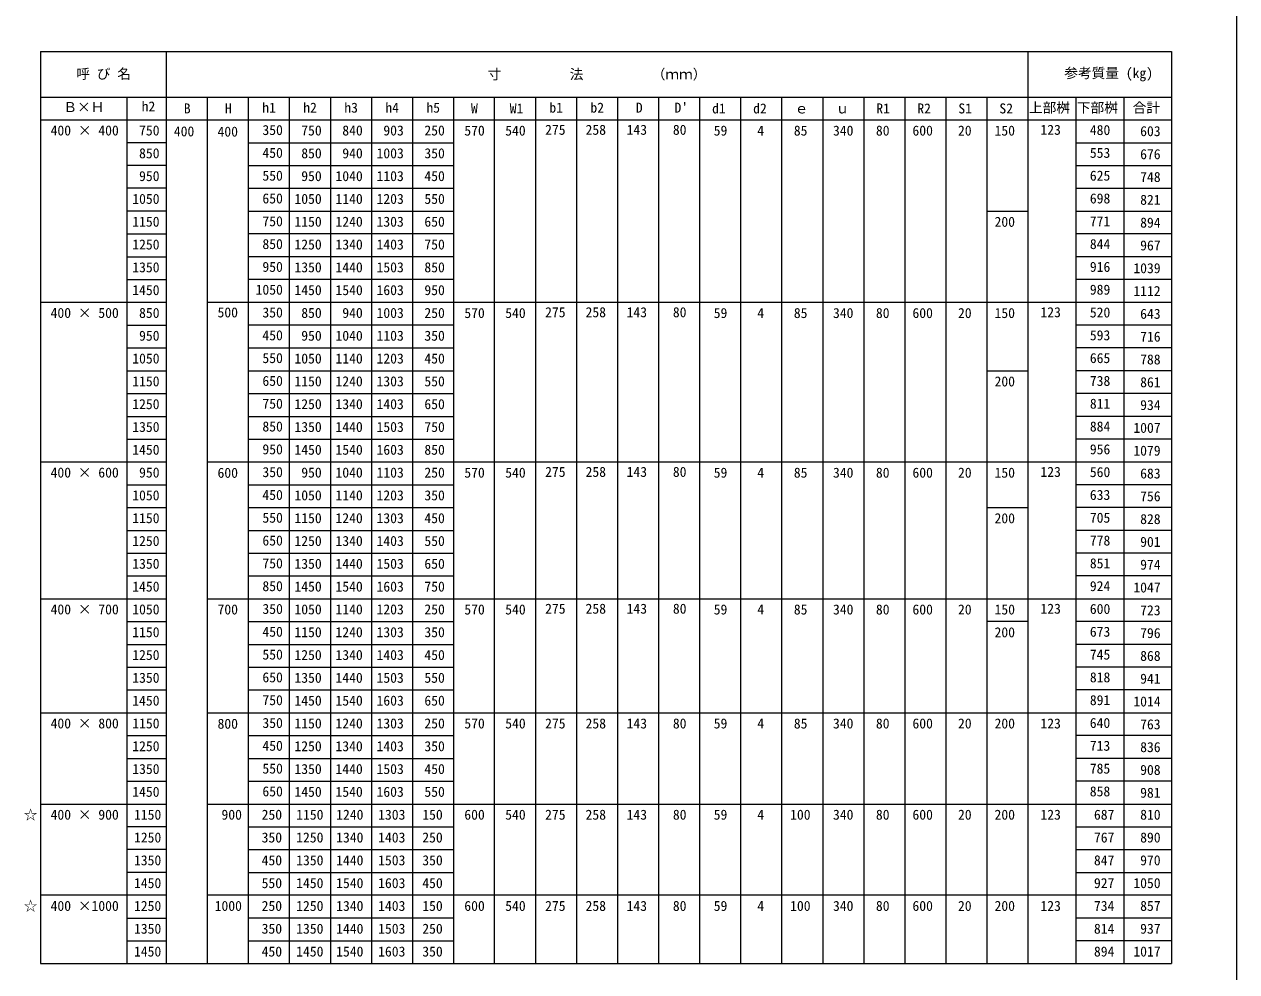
# Model space of a CAD drawing. Units: millimetres, scale not verified. Extents: x 289 to 42849, y -1182 to 27464.
# Drawn here: x 31466 to 37209, y 2666 to 7153 of the extents above; entities that cross this region are included whole.
import ezdxf
from ezdxf.enums import TextEntityAlignment as Align

# ---------------------------------------------------------------- set-up
doc = ezdxf.new("R2010")
doc.units = ezdxf.units.MM
doc.header["$LTSCALE"] = 40
for name, color, linetype, lineweight in [('0_2', 7, 'Continuous', 20), ('寸法引出', 7, 'Continuous', 9), ('枠', 5, 'Continuous', 5)]:
    doc.layers.add(name, color=color, linetype=linetype, lineweight=lineweight)
doc.styles.add('ＭＳ ゴシック', font='')
doc.styles.get('ＭＳ ゴシック').set_extended_font_data('MS Gothic')

msp = doc.modelspace()

# ---------------------------------------------------------------- linework, layer by layer
at = {"layer": '0_2'}
for p, q in [((31543.6, 7024.2), (36900.6, 7024.2)), ((31543.6, 7024.2), (31543.6, 2704.2)), ((32138.6, 7024.2), (32138.6, 2704.2)), ((36220.2, 7024.2), (36220.2, 2704.2)), ((36900.6, 7024.2), (36900.6, 2704.2)), ((31543.6, 6808.2), (36900.6, 6808.2)), ((31953.6, 2704.2), (31953.6, 6808.2)), ((32333, 6808.2), (32333, 2704.2)), ((32527.4, 6808.2), (32527.4, 2704.2)), ((32721.8, 6808.2), (32721.8, 2704.2)), ((32916.2, 6808.2), (32916.2, 2704.2)), ((33110.6, 6808.2), (33110.6, 2704.2)), ((33304.93, 6808.2), (33304.93, 2704.2)), ((33499.26, 6808.2), (33499.26, 2704.2)), ((33692.43, 6808.2), (33692.43, 2704.2)), ((33887.48, 6808.2), (33887.48, 2704.2)), ((34081.88, 6808.2), (34081.88, 2704.2)), ((34276.28, 6808.2), (34276.28, 2704.2)), ((34470.68, 6808.2), (34470.68, 2704.2)), ((34665.08, 6808.2), (34665.08, 2704.2)), ((34859.47, 6808.2), (34859.47, 2704.2)), ((35053.81, 6808.2), (35053.81, 2704.2)), ((35248.21, 6808.2), (35248.21, 2704.2)), ((35442.61, 6808.2), (35442.61, 2704.2)), ((35637.01, 6808.2), (35637.01, 2704.2)), ((35831.41, 6808.2), (35831.41, 3892.2)), ((36025.8, 6808.2), (36025.8, 3892.2)), ((36447, 6808.2), (36447, 2704.2)), ((36673.8, 6808.2), (36673.8, 2704.2)), ((31543.6, 6700.2), (36900.6, 6700.2)), ((32138.6, 6592.2), (31953.6, 6592.2)), ((32527.4, 6592.2), (33499.26, 6592.2)), ((36447, 6592.2), (36900.6, 6592.2)), ((32138.6, 6484.2), (31953.6, 6484.2)), ((32527.4, 6484.2), (33499.26, 6484.2)), ((36447, 6484.2), (36900.6, 6484.2)), ((32138.6, 6376.2), (31953.6, 6376.2)), ((32527.4, 6376.2), (33499.26, 6376.2)), ((36447, 6376.2), (36900.6, 6376.2)), ((32138.6, 6268.2), (31953.6, 6268.2)), ((32527.4, 6268.2), (33499.26, 6268.2)), ((36025.8, 6268.2), (36220.2, 6268.2)), ((36447, 6268.2), (36900.6, 6268.2)), ((31953.6, 6160.2), (32138.6, 6160.2)), ((33499.26, 6160.2), (32527.4, 6160.2)), ((36900.6, 6160.2), (36447, 6160.2)), ((31953.6, 6052.2), (32138.6, 6052.2)), ((33499.26, 6052.2), (32527.4, 6052.2)), ((36900.6, 6052.2), (36447, 6052.2)), ((31953.6, 5944.2), (32138.6, 5944.2)), ((33499.26, 5944.2), (32527.4, 5944.2)), ((36900.6, 5944.2), (36447, 5944.2)), ((31543.6, 5836.2), (32138.6, 5836.2)), ((32333, 5836.2), (36900.6, 5836.2)), ((31953.6, 5728.2), (32138.6, 5728.2)), ((33499.26, 5728.2), (32527.4, 5728.2)), ((36900.6, 5728.2), (36447, 5728.2)), ((31953.6, 5620.2), (32138.6, 5620.2)), ((32527.4, 5620.2), (33499.26, 5620.2)), ((36900.6, 5620.2), (36447, 5620.2)), ((31953.6, 5512.2), (32138.6, 5512.2)), ((32527.4, 5512.2), (33499.26, 5512.2)), ((36025.8, 5512.2), (36220.2, 5512.2)), ((36900.6, 5512.2), (36447, 5512.2)), ((31953.6, 5404.2), (32138.6, 5404.2)), ((32527.4, 5404.2), (33499.26, 5404.2)), ((36900.6, 5404.2), (36447, 5404.2)), ((31953.6, 5296.2), (32138.6, 5296.2)), ((32527.4, 5296.2), (33499.26, 5296.2)), ((36900.6, 5296.2), (36447, 5296.2)), ((31953.6, 5188.2), (32138.6, 5188.2)), ((32527.4, 5188.2), (33499.26, 5188.2)), ((36900.6, 5188.2), (36447, 5188.2)), ((31543.6, 5080.2), (32138.6, 5080.2)), ((32333, 5080.2), (36900.6, 5080.2)), ((31953.6, 4972.2), (32138.6, 4972.2)), ((32527.4, 4972.2), (33499.26, 4972.2)), ((36900.6, 4972.2), (36447, 4972.2)), ((31953.6, 4864.2), (32138.6, 4864.2)), ((32527.4, 4864.2), (33499.26, 4864.2)), ((36025.8, 4864.2), (36220.2, 4864.2)), ((36900.6, 4864.2), (36447, 4864.2)), ((31953.6, 4756.2), (32138.6, 4756.2)), ((32527.4, 4756.2), (33499.26, 4756.2)), ((36900.6, 4756.2), (36447, 4756.2)), ((31953.6, 4648.2), (32138.6, 4648.2)), ((32527.4, 4648.2), (33499.26, 4648.2)), ((36900.6, 4648.2), (36447, 4648.2)), ((31953.6, 4540.2), (32138.6, 4540.2)), ((32527.4, 4540.2), (33499.26, 4540.2)), ((36900.6, 4540.2), (36447, 4540.2)), ((31543.6, 4432.2), (32138.6, 4432.2)), ((32333, 4432.2), (36900.6, 4432.2)), ((31953.6, 4324.2), (32138.6, 4324.2)), ((32527.4, 4324.2), (33499.26, 4324.2)), ((36220.2, 4324.2), (36025.8, 4324.2)), ((36900.6, 4324.2), (36447, 4324.2)), ((31953.6, 4216.2), (32138.6, 4216.2)), ((32527.4, 4216.2), (33499.26, 4216.2)), ((36900.6, 4216.2), (36447, 4216.2)), ((31953.6, 4108.2), (32138.6, 4108.2)), ((32527.4, 4108.2), (33499.26, 4108.2)), ((36900.6, 4108.2), (36447, 4108.2)), ((31953.6, 4000.2), (32138.6, 4000.2)), ((32527.4, 4000.2), (33499.26, 4000.2)), ((36900.6, 4000.2), (36447, 4000.2)), ((31543.6, 3892.2), (32138.6, 3892.2)), ((32333, 3892.2), (36900.6, 3892.2)), ((35831.4, 3892.2), (35831.4, 2704.2)), ((36025.8, 3892.2), (36025.8, 2704.2)), ((31953.6, 3784.2), (32138.6, 3784.2)), ((32527.4, 3784.2), (33499.26, 3784.2)), ((36900.6, 3784.2), (36447, 3784.2)), ((31953.6, 3676.2), (32138.6, 3676.2)), ((32527.4, 3676.2), (33499.26, 3676.2)), ((36900.6, 3676.2), (36447, 3676.2)), ((31953.6, 3568.2), (32138.6, 3568.2)), ((32527.4, 3568.2), (33499.26, 3568.2)), ((36900.6, 3568.2), (36447, 3568.2)), ((31543.6, 3460.2), (32138.6, 3460.2)), ((32333, 3460.2), (36900.6, 3460.2)), ((32138.6, 3352.2), (31953.6, 3352.2)), ((32527.4, 3352.2), (33499.26, 3352.2)), ((36447, 3352.2), (36900.6, 3352.2)), ((32138.6, 3244.2), (31953.6, 3244.2)), ((32527.4, 3244.2), (33499.26, 3244.2)), ((36447, 3244.2), (36900.6, 3244.2)), ((32138.6, 3136.2), (31953.6, 3136.2)), ((32527.4, 3136.2), (33499.26, 3136.2)), ((36447, 3136.2), (36900.6, 3136.2)), ((32138.6, 3028.2), (31543.6, 3028.2)), ((36900.6, 3028.2), (32333, 3028.2)), ((31953.6, 2920.2), (32138.6, 2920.2)), ((33499.26, 2920.2), (32527.4, 2920.2)), ((36900.6, 2920.2), (36447, 2920.2)), ((31953.6, 2812.2), (32138.6, 2812.2)), ((32527.4, 2812.2), (33499.26, 2812.2)), ((36900.6, 2812.2), (36447, 2812.2)), ((31543.6, 2704.2), (36900.6, 2704.2))]:
    msp.add_line(p, q, dxfattribs=at)
at = {"layer": '枠', "lineweight": 20}
msp.add_line((37209.33, 1054.55), (37209.33, 7947.41), dxfattribs=at)

# ---------------------------------------------------------------- texts
at = {"layer": '0_2', "style": 'ＭＳ ゴシック'}
for s, p in [('呼 び 名', (31712.83, 6880.33)), ('参考質量 (kg)', (36392.5, 6883.96)), ('h2', (32022.39, 6725.98)), ('B', (32222.08, 6716.4)), ('H', (32416.48, 6716.4)), ('h1', (32593.43, 6720.14)), ('h2', (32787.83, 6720.14)), ('h3', (32982.24, 6720.14)), ('h4', (33176.63, 6720.14)), ('h5', (33370.96, 6720.14)), ('W', (33582.16, 6716.4)), ('W1', (33765.71, 6716.4)), ('b1', (33953.52, 6720.14)), ('b2', (34147.92, 6720.14)), ('D', (34363.15, 6720.14)), ("D'", (34546.14, 6720.14)), ('d1', (34724.35, 6716.4)), ('d2', (34918.75, 6716.4)), ('R1', (35501.89, 6716.4)), ('R2', (35696.29, 6716.4)), ('S1', (35890.68, 6716.4)), ('S2', (36085.08, 6716.4)), ('上部桝', (36225.27, 6720.14)), ('下部桝', (36452.07, 6720.14)), ('合計', (36716.37, 6720.14)), ('ｅ', (35115.31, 6716.4)), ('ｕ', (35309.71, 6716.4)), ('400 × 400', (31591.1, 6612.14)), (' 750', (31977.89, 6612.14)), ('400', (32174.88, 6607.92)), ('400', (32381.78, 6606.86)), (' 350', (32562.07, 6614.23)), (' 750', (32746.09, 6612.14)), (' 840', (32940.49, 6612.14)), (' 903', (33134.88, 6612.14)), (' 250', (33329.22, 6612.14)), ('570', (33550.68, 6611.6)), ('540', (33744.43, 6611.6)), ('275', (33933.46, 6615.34)), ('258', (34124.92, 6615.34)), ('143', (34319.32, 6615.34)), ('80', (34538.43, 6615.34)), ('59', (34731.96, 6611.6)), ('4', (34938.31, 6611.6)), ('85', (35111.37, 6611.6)), ('340', (35296.84, 6611.6)), ('80', (35500.17, 6611.6)), ('600', (35673.29, 6611.6)), ('20', (35888.97, 6611.6)), ('150', (36062.09, 6611.6)), ('123', (36279.43, 6615.34)), ('480', (36513.52, 6614.23)), (' 850', (31977.89, 6504.14)), (' 450', (32562.07, 6506.23)), (' 850', (32746.09, 6504.14)), (' 940', (32940.49, 6504.14)), ('1003', (33134.88, 6504.14)), (' 350', (33329.22, 6504.14)), ('553', (36513.52, 6506.23)), (' 950', (31977.89, 6396.14)), (' 550', (32562.07, 6398.23)), (' 950', (32746.09, 6396.14)), ('1040', (32940.49, 6396.14)), ('1103', (33134.88, 6396.14)), (' 450', (33329.22, 6396.14)), ('625', (36513.52, 6398.23)), ('1050', (31977.89, 6288.14)), (' 650', (32562.07, 6290.23)), ('1050', (32746.09, 6288.14)), ('1140', (32940.49, 6288.14)), ('1203', (33134.88, 6288.14)), (' 550', (33329.22, 6288.13)), ('698', (36513.52, 6290.23)), ('1150', (31977.89, 6180.14)), (' 750', (32562.07, 6182.23)), ('1150', (32746.09, 6180.14)), ('1240', (32940.49, 6180.14)), ('1303', (33134.88, 6180.14)), (' 650', (33329.22, 6180.13)), ('200', (36062.09, 6179.6)), ('771', (36513.52, 6182.23)), ('1250', (31977.89, 6072.14)), (' 850', (32562.07, 6074.23)), ('1250', (32746.09, 6072.14)), ('1340', (32940.49, 6072.14)), ('1403', (33134.88, 6072.14)), (' 750', (33329.22, 6072.13)), ('844', (36513.52, 6074.23)), ('1350', (31977.89, 5964.14)), (' 950', (32562.07, 5966.23)), ('1350', (32746.09, 5964.14)), ('1440', (32940.49, 5964.14)), ('1503', (33134.88, 5964.14)), (' 850', (33329.22, 5964.13)), ('916', (36513.52, 5966.23)), ('1450', (31977.89, 5856.14)), ('1050', (32562.07, 5858.23)), ('1450', (32746.09, 5856.14)), ('1540', (32940.49, 5856.14)), ('1603', (33134.88, 5856.14)), (' 950', (33329.22, 5856.12)), ('989', (36513.52, 5858.23)), ('400 × 500', (31591.1, 5748.15)), (' 850', (31977.89, 5748.15)), ('500', (32381.78, 5750.58)), (' 350', (32562.07, 5750.23)), (' 850', (32746.09, 5748.15)), (' 940', (32940.49, 5748.14)), ('1003', (33134.88, 5748.14)), (' 250', (33329.22, 5748.14)), ('570', (33550.68, 5747.6)), ('540', (33744.43, 5747.6)), ('275', (33933.46, 5751.34)), ('258', (34124.92, 5751.34)), ('143', (34319.32, 5751.34)), ('80', (34538.43, 5751.34)), ('59', (34731.96, 5747.6)), ('4', (34938.31, 5747.6)), ('85', (35111.37, 5747.6)), ('340', (35296.84, 5747.6)), ('80', (35500.17, 5747.6)), ('600', (35673.29, 5747.6)), ('20', (35888.97, 5747.6)), ('150', (36062.09, 5747.6)), ('123', (36279.43, 5751.34)), ('520', (36513.52, 5750.23)), (' 950', (31977.89, 5640.15)), (' 450', (32562.07, 5642.23)), (' 950', (32746.09, 5640.15)), ('1040', (32940.49, 5640.14)), ('1103', (33134.88, 5640.14)), (' 350', (33329.22, 5640.14)), ('593', (36513.52, 5642.23)), ('1050', (31977.89, 5532.15)), (' 550', (32562.07, 5534.23)), ('1050', (32746.09, 5532.15)), ('1140', (32940.49, 5532.14)), ('1203', (33134.88, 5532.14)), (' 450', (33329.22, 5532.14)), ('665', (36513.52, 5534.23)), ('1150', (31977.89, 5424.15)), (' 650', (32562.07, 5426.23)), ('1150', (32746.09, 5424.15)), ('1240', (32940.49, 5424.14)), ('1303', (33134.88, 5424.14)), (' 550', (33329.22, 5424.14)), ('200', (36062.09, 5423.6)), ('738', (36513.52, 5426.23)), ('1250', (31977.89, 5316.15)), (' 750', (32562.07, 5318.23)), ('1250', (32746.09, 5316.15)), ('1340', (32940.49, 5316.15)), ('1403', (33134.88, 5316.15)), (' 650', (33329.22, 5316.13)), ('811', (36513.52, 5318.23)), ('1350', (31977.89, 5208.15)), (' 850', (32562.07, 5210.23)), ('1350', (32746.09, 5208.15)), ('1440', (32940.49, 5208.15)), ('1503', (33134.88, 5208.15)), (' 750', (33329.22, 5208.13)), ('884', (36513.52, 5210.23)), ('1450', (31977.89, 5100.15)), (' 950', (32562.07, 5102.23)), ('1450', (32746.09, 5100.15)), ('1540', (32940.49, 5100.15)), ('1603', (33134.88, 5100.15)), (' 850', (33329.22, 5100.13)), ('956', (36513.52, 5102.23)), (' 350', (32562.07, 4994.23)), ('275', (33933.46, 4995.34)), ('258', (34124.92, 4995.34)), ('143', (34319.32, 4995.34)), ('80', (34538.43, 4995.34)), ('123', (36279.43, 4995.34)), ('560', (36513.52, 4994.23)), ('400 × 600', (31591.1, 4992.14)), (' 950', (31977.89, 4992.15)), ('600', (32381.78, 4990.88)), (' 950', (32746.09, 4992.15)), ('1040', (32940.49, 4992.14)), ('1103', (33134.88, 4992.14)), (' 250', (33329.22, 4992.14)), ('570', (33550.68, 4991.6)), ('540', (33744.43, 4991.6)), ('59', (34731.96, 4991.6)), ('4', (34938.31, 4991.6)), ('85', (35111.37, 4991.6)), ('340', (35296.84, 4991.6)), ('80', (35500.17, 4991.6)), ('600', (35673.29, 4991.6)), ('20', (35888.97, 4991.6)), ('150', (36062.09, 4991.6)), ('1050', (31977.89, 4884.15)), (' 450', (32562.07, 4886.23)), ('1050', (32746.09, 4884.15)), ('1140', (32940.49, 4884.14)), ('1203', (33134.88, 4884.14)), (' 350', (33329.22, 4884.14)), ('633', (36513.52, 4886.23)), ('1150', (31977.89, 4776.15)), (' 550', (32562.07, 4778.23)), ('1150', (32746.09, 4776.15)), ('1240', (32940.49, 4776.14)), ('1303', (33134.88, 4776.14)), (' 450', (33329.22, 4776.14)), ('200', (36062.09, 4775.6)), ('705', (36513.52, 4778.23)), ('1250', (31977.89, 4668.15)), (' 650', (32562.07, 4670.23)), ('1250', (32746.09, 4668.15)), ('1340', (32940.49, 4668.15)), ('1403', (33134.88, 4668.15)), (' 550', (33329.22, 4668.14)), ('778', (36513.52, 4670.23)), ('1350', (31977.89, 4560.15)), (' 750', (32562.07, 4562.23)), ('1350', (32746.09, 4560.15)), ('1440', (32940.49, 4560.15)), ('1503', (33134.88, 4560.15)), (' 650', (33329.22, 4560.13)), ('851', (36513.52, 4562.23)), ('1450', (31977.89, 4452.15)), (' 850', (32562.07, 4454.23)), ('1450', (32746.09, 4452.15)), ('1540', (32940.49, 4452.15)), ('1603', (33134.88, 4452.15)), (' 750', (33329.22, 4452.13)), ('924', (36513.52, 4454.23)), ('400 × 700', (31591.1, 4344.15)), ('1050', (31977.89, 4344.15)), ('700', (32381.78, 4343.72)), (' 350', (32562.07, 4346.23)), ('1050', (32746.09, 4344.15)), ('1140', (32940.49, 4344.14)), ('1203', (33134.88, 4344.14)), (' 250', (33329.22, 4344.14)), ('570', (33550.68, 4343.6)), ('540', (33744.43, 4343.6)), ('275', (33933.46, 4347.34)), ('258', (34124.92, 4347.34)), ('143', (34319.32, 4347.34)), ('80', (34538.43, 4347.34)), ('59', (34731.96, 4343.6)), ('4', (34938.31, 4343.6)), ('85', (35111.37, 4343.6)), ('340', (35296.84, 4343.6)), ('80', (35500.17, 4343.6)), ('600', (35673.29, 4343.6)), ('20', (35888.97, 4343.6)), ('150', (36062.09, 4343.6)), ('123', (36279.43, 4347.34)), ('600', (36513.52, 4346.23)), ('1150', (31977.89, 4236.15)), (' 450', (32562.07, 4238.23)), ('1150', (32746.09, 4236.15)), ('1240', (32940.49, 4236.14)), ('1303', (33134.88, 4236.14)), (' 350', (33329.22, 4236.14)), ('200', (36062.09, 4235.6)), ('673', (36513.52, 4238.23)), ('1250', (31977.89, 4128.15)), (' 550', (32562.07, 4130.23)), ('1250', (32746.09, 4128.15)), ('1340', (32940.49, 4128.14)), ('1403', (33134.88, 4128.14)), (' 450', (33329.22, 4128.14)), ('745', (36513.52, 4130.23)), ('1350', (31977.89, 4020.15)), (' 650', (32562.07, 4022.23)), ('1350', (32746.09, 4020.15)), ('1440', (32940.49, 4020.14)), ('1503', (33134.88, 4020.14)), (' 550', (33329.22, 4020.14)), ('818', (36513.52, 4022.23)), ('1450', (31977.89, 3912.15)), (' 750', (32562.07, 3914.23)), ('1450', (32746.09, 3912.15)), ('1540', (32940.49, 3912.15)), ('1603', (33134.88, 3912.15)), (' 650', (33329.22, 3912.13)), ('891', (36513.52, 3914.23)), ('400 × 800', (31591.1, 3804.14)), ('1150', (31977.89, 3804.15)), ('800', (32381.78, 3802.56)), (' 350', (32562.07, 3806.23)), ('1150', (32746.09, 3804.15)), ('1240', (32940.49, 3804.14)), ('1303', (33134.88, 3804.14)), (' 250', (33329.22, 3804.14)), ('570', (33550.68, 3803.8)), ('540', (33744.43, 3803.8)), ('275', (33933.46, 3803.8)), ('258', (34124.92, 3803.8)), ('143', (34319.32, 3803.8)), ('80', (34538.43, 3803.8)), ('59', (34731.96, 3803.8)), ('4', (34938.31, 3803.8)), ('85', (35111.37, 3803.6)), ('340', (35296.84, 3803.8)), ('80', (35500.17, 3803.8)), ('600', (35673.29, 3803.8)), ('20', (35888.97, 3803.8)), ('200', (36062.08, 3803.8)), ('123', (36279.43, 3803.8)), ('1250', (31977.89, 3696.15)), (' 450', (32562.07, 3698.23)), ('1250', (32746.09, 3696.15)), ('1340', (32940.49, 3696.14)), ('1403', (33134.88, 3696.14)), (' 350', (33329.22, 3696.14)), ('1350', (31977.89, 3588.15)), (' 550', (32562.07, 3590.23)), ('1350', (32746.09, 3588.15)), ('1440', (32940.49, 3588.15)), ('1503', (33134.88, 3588.15)), (' 450', (33329.22, 3588.14)), ('1450', (31977.89, 3480.15)), (' 650', (32562.07, 3482.23)), ('1450', (32746.09, 3480.15)), ('1540', (32940.49, 3480.15)), ('1603', (33134.88, 3480.15)), (' 550', (33329.22, 3480.14)), ('☆', (31463.9, 3371.8)), ('400 × 900', (31591.1, 3371.8)), ('600', (33550.68, 3371.8)), ('540', (33744.43, 3371.8)), ('275', (33933.46, 3371.8)), ('258', (34124.92, 3371.8)), ('143', (34319.32, 3371.8)), ('80', (34538.43, 3371.8)), ('59', (34731.96, 3371.8)), ('4', (34938.31, 3371.8)), ('100', (35093.87, 3371.8)), ('340', (35296.84, 3371.8)), ('80', (35500.17, 3371.8)), ('600', (35673.29, 3371.8)), ('20', (35888.97, 3371.8)), ('200', (36062.08, 3371.8)), ('123', (36279.43, 3371.8)), ('☆', (31463.9, 2939.8)), ('400 ×1000', (31591.1, 2939.8)), ('600', (33550.68, 2939.8)), ('540', (33744.43, 2939.8)), ('275', (33933.46, 2939.8)), ('258', (34124.92, 2939.8)), ('143', (34319.32, 2939.8)), ('80', (34538.43, 2939.8)), ('59', (34731.96, 2939.8)), ('4', (34938.31, 2939.8)), ('100', (35093.87, 2939.8)), ('340', (35296.84, 2939.8)), ('80', (35500.17, 2939.8)), ('600', (35673.29, 2939.8)), ('20', (35888.97, 2939.8)), ('200', (36062.08, 2939.8)), ('123', (36279.43, 2939.8))]:
    msp.add_text(s, height=47.47, dxfattribs=at).set_placement(p, align=Align.BOTTOM_LEFT)
msp.add_text('寸\u3000\u3000\u3000\u3000\u3000法\u3000\u3000\u3000\u3000\u3000（ｍｍ）', height=47.47, dxfattribs=at).set_placement((34179.4, 6916.2), align=Align.MIDDLE_CENTER)
msp.add_text('Ｂ×Ｈ', height=47.47, dxfattribs=at).set_placement((31748.6, 6722.78), align=Align.BOTTOM_CENTER)
for s, p in [('640', (36610.1, 3806.23)), ('713', (36610.1, 3698.23)), ('785', (36610.1, 3590.23)), ('858', (36610.1, 3482.23)), ('1150', (32115.27, 3371.8)), ('900', (32497.32, 3371.8)), ('250', (32687.51, 3371.8)), ('1150', (32883.47, 3371.8)), ('1240', (33072.81, 3371.8)), ('1303', (33271.64, 3371.8)), ('150', (33448.48, 3371.8)), ('687', (36629.83, 3371.8)), ('1250', (32115.27, 3263.8)), (' 350', (32687.51, 3263.8)), ('1250', (32883.47, 3263.8)), ('1340', (33072.81, 3263.8)), ('1403', (33271.64, 3263.8)), ('250', (33448.48, 3263.8)), ('767', (36629.83, 3263.8)), ('1350', (32115.27, 3155.8)), (' 450', (32687.51, 3155.8)), ('1350', (32883.47, 3155.8)), ('1440', (33072.81, 3155.8)), ('1503', (33271.64, 3155.8)), ('350', (33448.48, 3155.8)), ('847', (36629.83, 3155.8)), ('1450', (32115.27, 3047.8)), (' 550', (32687.51, 3047.8)), ('1450', (32883.47, 3047.8)), ('1540', (33072.81, 3047.8)), ('1603', (33271.64, 3047.8)), ('450', (33448.48, 3047.8)), ('927', (36629.83, 3047.8)), ('1250', (32115.27, 2939.8)), ('1000', (32497.32, 2939.8)), ('250', (32687.51, 2939.8)), ('1250', (32883.47, 2939.8)), ('1340', (33072.81, 2939.8)), ('1403', (33271.64, 2939.8)), ('150', (33448.48, 2939.8)), ('734', (36629.83, 2939.8)), ('1350', (32115.27, 2831.8)), (' 350', (32687.51, 2831.8)), ('1350', (32883.47, 2831.8)), ('1440', (33072.81, 2831.8)), ('1503', (33271.64, 2831.8)), ('250', (33448.48, 2831.8)), ('814', (36629.83, 2831.8)), ('1450', (32115.27, 2723.8)), (' 450', (32687.51, 2723.8)), ('1450', (32883.47, 2723.8)), ('1540', (33072.81, 2723.8)), ('1603', (33271.64, 2723.8)), ('350', (33448.48, 2723.8)), ('894', (36629.83, 2723.8))]:
    msp.add_text(s, height=47.47, dxfattribs=at).set_placement(p, align=Align.BOTTOM_RIGHT)
at = {"layer": '寸法引出', "style": 'ＭＳ ゴシック'}
for s, p in [('603', (36848.7, 6646.94)), ('676', (36848.7, 6537.83)), ('748', (36848.7, 6429.83)), ('821', (36848.7, 6321.83)), ('894', (36848.7, 6213.83)), ('967', (36848.7, 6105.83)), ('1039', (36848.7, 5997.83)), ('1112', (36848.7, 5889.83)), ('643', (36848.7, 5781.83)), ('716', (36848.7, 5673.83)), ('788', (36848.7, 5565.83)), ('861', (36848.7, 5457.83)), ('934', (36848.7, 5349.83)), ('1007', (36848.7, 5241.83)), ('1079', (36848.7, 5133.83)), ('683', (36848.7, 5025.83)), ('756', (36848.7, 4917.83)), ('828', (36848.7, 4809.83)), ('901', (36848.7, 4701.83)), ('974', (36848.7, 4593.83)), ('1047', (36848.7, 4485.83)), ('723', (36848.7, 4377.83)), ('796', (36848.7, 4269.83)), ('868', (36848.7, 4161.83)), ('941', (36848.7, 4053.83)), ('1014', (36848.7, 3945.83)), ('763', (36848.7, 3837.83)), ('836', (36848.7, 3729.83)), ('908', (36848.7, 3621.83)), ('981', (36848.7, 3513.83))]:
    msp.add_text(s, height=47.47, dxfattribs=at).set_placement(p, align=Align.MIDDLE_RIGHT)
for s, p in [('810', (36848.7, 3371.8)), ('890', (36848.7, 3263.8)), ('970', (36848.7, 3155.8)), ('1050', (36848.7, 3047.8)), ('857', (36848.7, 2939.8)), ('937', (36848.7, 2831.8)), ('1017', (36848.7, 2723.8))]:
    msp.add_text(s, height=47.47, dxfattribs=at).set_placement(p, align=Align.BOTTOM_RIGHT)

doc.saveas('drawing.dxf')
